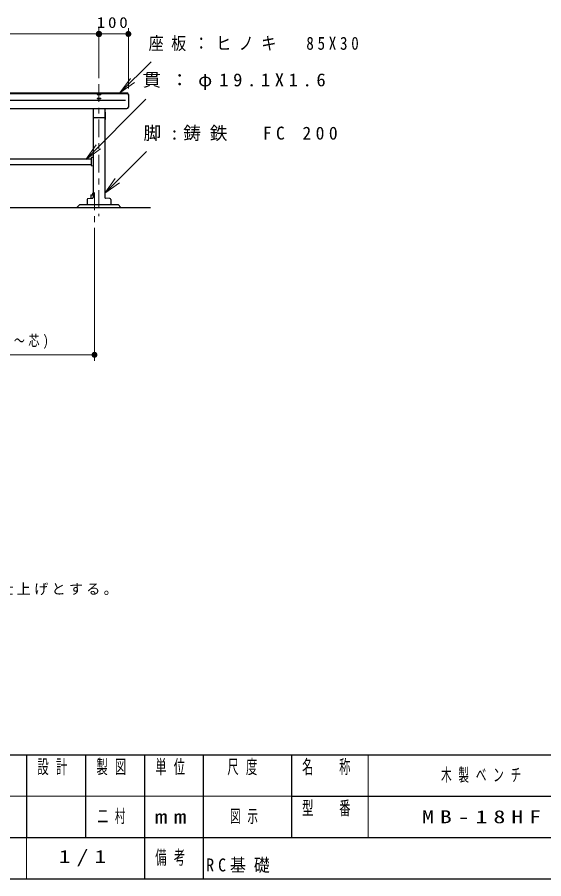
# Model space of a CAD drawing. Units: millimetres on the paper, scale 1:20. Extents: x -365 to 12, y -38 to 257.
# Drawn here: x -229.1 to -139.7, y 0 to 146.1 of the extents above; entities that cross this region are included whole.
import ezdxf

# ---------------------------------------------------------------- set-up
doc = ezdxf.new("R2010")
doc.units = ezdxf.units.MM
doc.linetypes.add('USER2', pattern=[6, 3, -1, 1, -1])
doc.layers.add('1_20', color=3, linetype='Continuous', lineweight=25)
doc.layers.add('99', color=7, linetype='Continuous', lineweight=13)
doc.layers.add('CLASS1', color=7, linetype='Continuous')
doc.styles.add('ＭＳ ゴシック', font='')
doc.styles.get('ＭＳ ゴシック').set_extended_font_data('MS Gothic')

# ---------------------------------------------------------------- blocks, each defined once
blk = doc.blocks.new('filled_dot')
at = {"color": 0, "linetype": 'Continuous', "lineweight": -2, "const_width": 1.25}
blk.add_lwpolyline([(-0.625, 0, 1), (0.625, 0, 1)], format="xyb", close=True, dxfattribs=at)
blk = doc.blocks.new('open_arrow')
at = {"color": 0, "linetype": 'Continuous', "lineweight": -2}
blk.add_lwpolyline([(7.5, 1.25), (0, 0), (7.5, -1.25)], dxfattribs=at)

msp = doc.modelspace()

# ---------------------------------------------------------------- linework, layer by layer
at = {"layer": '1_20', "color": 7, "lineweight": 13}
for p, q in [((-255.217, 143.25), (-215.217, 143.25)), ((-215.217, 135.75), (-215.217, 144.25)), ((-215.217, 143.25), (-210.217, 143.25)), ((-210.217, 134), (-210.217, 144.25)), ((-211.643, 133.25), (-206.339, 138.553)), ((-217.44, 121.993), (-207.258, 132.175)), ((-214.217, 116.243), (-207.146, 123.314)), ((-215.967, 110.353), (-215.967, 87.853)), ((-215.967, 88.853), (-254.467, 88.853))]:
    msp.add_line(p, q, dxfattribs=at)
at = {"layer": '1_20', "color": 7, "linetype": 'USER2', "lineweight": 13}
for p, q in [((-215.217, 134.75), (-215.217, 112.353)), ((-215.967, 116.353), (-215.967, 111.353))]:
    msp.add_line(p, q, dxfattribs=at)
at = {"layer": '1_20'}
for p, q in [((-299.967, 133.25), (-210.467, 133.25)), ((-299.967, 133.149), (-210.467, 133.149)), ((-210.217, 133), (-210.217, 130.865)), ((-299.717, 132.009), (-210.717, 132.009)), ((-299.967, 130.615), (-210.467, 130.615)), ((-216.217, 130.615), (-216.217, 115.537)), ((-214.217, 130.615), (-214.217, 115.537)), ((-214.292, 129.028), (-216.142, 129.028)), ((-214.167, 129.978), (-214.217, 130.003)), ((-214.167, 128.728), (-214.217, 128.703)), ((-214.167, 129.978), (-214.167, 128.728)), ((-253.917, 122.081), (-216.517, 122.081)), ((-216.517, 122.233), (-216.517, 120.973)), ((-216.217, 122.31), (-216.473, 122.283)), ((-253.917, 121.126), (-216.517, 121.126)), ((-216.473, 120.923), (-216.217, 120.897)), ((-216.572, 115.968), (-216.572, 115.353)), ((-216.572, 115.968), (-216.217, 115.968)), ((-216.285, 116.252), (-216.285, 115.968)), ((-216.285, 116.252), (-216.217, 116.252)), ((-218.467, 114.353), (-218.967, 113.853)), ((-218.467, 114.353), (-211.967, 114.353)), ((-217.217, 115.209), (-217.217, 114.353)), ((-217.073, 115.359), (-216.361, 115.387)), ((-213.361, 115.359), (-214.073, 115.387)), ((-213.217, 115.209), (-213.217, 114.353)), ((-211.967, 114.353), (-211.467, 113.853)), ((-291.467, 113.853), (-206.467, 113.853))]:
    msp.add_line(p, q, dxfattribs=at)
for centre, radius, start, end in [((-210.467, 133), 0.25, 0, 89.99998), ((-210.467, 132.899), 0.25, 0, 89.99998), ((-210.467, 130.865), 0.25, 270.00002, 0), ((-216.142, 129.103), 0.075, 179.99996, 269.99995), ((-214.292, 129.103), 0.075, 269.99996, 0), ((-216.467, 122.233), 0.05, 96.00842, 179.99996), ((-216.467, 120.973), 0.05, 179.99996, 263.99151), ((-216.367, 115.537), 0.15, 272.28999, 0), ((-214.067, 115.537), 0.15, 179.99996, 267.70997), ((-217.067, 115.209), 0.15, 92.29005, 179.99996), ((-213.367, 115.209), 0.15, 0, 87.70991)]:
    msp.add_arc(centre, radius, start, end, dxfattribs=at)
for centre in [(-215.217, 132.977), (-215.217, 132.307)]:
    msp.add_ellipse(centre, major_axis=(0.3, 0), ratio=0.297812, dxfattribs=at)
at = {"layer": '99', "color": 20, "lineweight": 25}
for p, q in [((-365, 21), (0, 21)), ((-365, 0), (0, 0))]:
    msp.add_line(p, q, dxfattribs=at)
at = {"layer": '99', "color": 3, "lineweight": 25}
for p, q in [((-227.5, 21), (-227.5, 7)), ((-217.5, 21), (-217.5, 7)), ((-207.5, 21), (-207.5, 0)), ((-197.5, 21), (-197.5, 7)), ((-182.5, 21), (-182.5, 7)), ((-182.5, 14), (-70, 14)), ((-237.5, 7), (0, 7)), ((-197.5, 7), (-197.5, 0))]:
    msp.add_line(p, q, dxfattribs=at)
at = {"layer": '99'}
for p, q in [((-169.5, 21), (-169.5, 7)), ((-237.5, 14), (-182.5, 14)), ((-227.5, 7), (-227.5, 0))]:
    msp.add_line(p, q, dxfattribs=at)

# ---------------------------------------------------------------- block references
at = {"layer": '1_20', "color": 7, "lineweight": 13}
for name, p, xscale, yscale, rotation in [('filled_dot', (-215.217, 143.25), 0.431, 0.431, 180), ('filled_dot', (-210.217, 143.25), 0.4, 0.4, 180), ('open_arrow', (-211.643, 133.25), 0.4, 0.4, 45), ('open_arrow', (-217.44, 121.993), 0.4, 0.4, 45), ('open_arrow', (-214.217, 116.243), 0.4, 0.4, 45), ('filled_dot', (-215.967, 88.853), 0.4, 0.4, 180)]:
    msp.add_blockref(name, p, dxfattribs=dict(at, xscale=xscale, yscale=yscale, rotation=rotation))
at = {"layer": '1_20', "color": 7, "lineweight": 13, "xscale": 0.4, "yscale": 0.4}
msp.add_blockref('filled_dot', (-215.217, 143.25), dxfattribs=at)

# ---------------------------------------------------------------- texts
at = {"layer": '1_20', "color": 7, "style": 'ＭＳ ゴシック'}
for s, insert, char_height, attachment_point in [('\\T1.33;\\W1.15;100', (-212.717, 144.25), 1.833, 8), ('\\T1.5;\\W0.85;座板：ヒノキ\u300085X30', (-206.772, 141.553), 2.199, 4), ('\\T1.5;\\W1.05;貫：φ19.1X1.6', (-207.81, 135.175), 2.199, 4), ('\\T1.5;脚:鋳鉄\u3000FC\\~200', (-207.638, 126.314), 2.199, 4), ('\\T1.32;\\W0.75;770(アンカー芯～芯)', (-235.217, 89.853), 1.833, 8)]:
    msp.add_mtext(s, dxfattribs=dict(at, insert=insert, char_height=char_height, attachment_point=attachment_point))
at = {"layer": '99', "style": 'ＭＳ ゴシック'}
for s, insert, char_height, attachment_point in [('\\T1.64;\\W0.6;設計', (-222.5, 20.167), 2.346, 2), ('\\T1.64;\\W0.6;製図', (-212.5, 20.167), 2.346, 2), ('\\T1.64;\\W0.6;単位', (-202.5, 20.167), 2.346, 2), ('\\T1.64;\\W0.6;尺度', (-190.25, 20.167), 2.346, 2), ('\\T1.64;\\W0.6;名\u3000称', (-176, 20.167), 2.346, 2), ('\\T1.64;\\W0.6;木製ベンチ', (-149.75, 17.5), 2.199, 5), ('\\T1.64;\\W0.6;型\u3000番', (-176, 13.167), 2.346, 2), ('\\T1.64;\\W0.6;二村', (-212.5, 10.5), 2.199, 5), ('\\T1.64;\\W0.6;図示', (-190, 10.5), 2.199, 5), ('\\T1.5;\\W1.35;mm', (-202.5, 10.5), 2.346, 5), ('\\T1.5;\\W1.35;MB-18HF', (-149.75, 10.5), 2.199, 5), ('\\T1.5;\\W1.35;1/1', (-217.5, 3.5), 2.199, 5), ('\\T1.64;\\W0.6;備考', (-202.5, 3.5), 2.346, 5), ('\\T1.5;\\W0.9;RC基礎', (-197, 1), 2.199, 7)]:
    msp.add_mtext(s, dxfattribs=dict(at, insert=insert, char_height=char_height, attachment_point=attachment_point))
at = {"layer": 'CLASS1', "insert": (-362.052, 48.036), "char_height": 1.76, "attachment_point": 7, "style": 'ＭＳ ゴシック'}
msp.add_mtext('\\T1.23;木材は、ヒノキ（一等材）とし、カンナ・ペーパーがけの上、木材保護着色塗料（メイプル）塗装仕上げとする。', dxfattribs=at)

doc.saveas('drawing.dxf')
